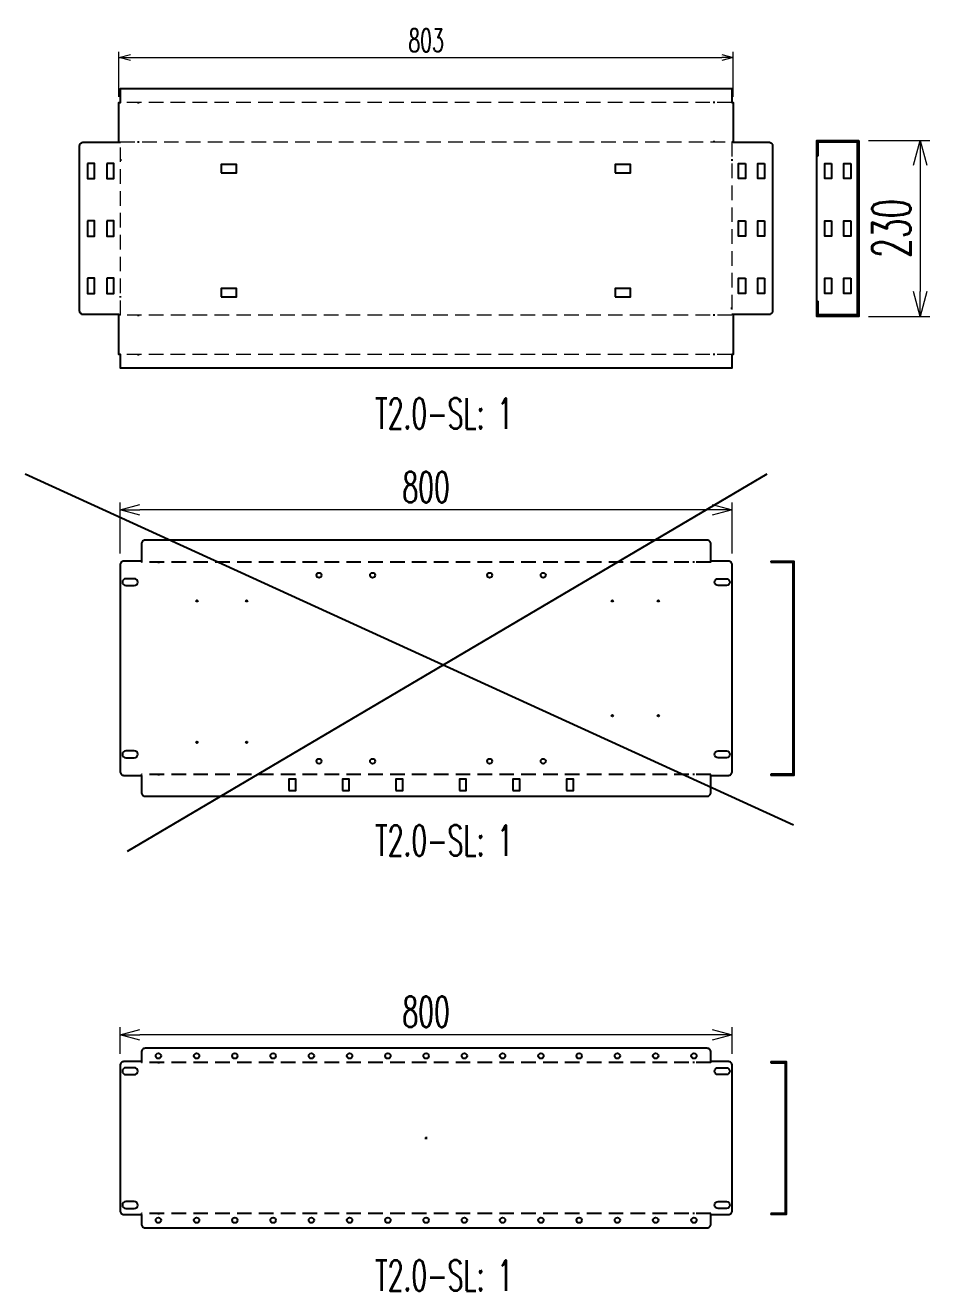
# Model space of a CAD drawing. Header units: millimetres. Extents: x 173893 to 258446, y -176540 to -123824.
# Drawn here: x 250471 to 251653, y -141117 to -139464 of the extents above; entities that cross this region are included whole.
import ezdxf
from ezdxf.enums import TextEntityAlignment as Align

# ---------------------------------------------------------------- set-up
doc = ezdxf.new("R2010")
doc.units = ezdxf.units.MM
doc.header["$LTSCALE"] = 3
doc.linetypes.add('HIDDEN', pattern=[9.525, 6.35, -3.175])
doc.layers.add('@.0.DM. NÉT CHÍNH', color=7, linetype='Continuous', lineweight=25)
doc.layers.add('@.DM. NÉT ĐỨT', color=8, linetype='HIDDEN', lineweight=9)
for name, color, linetype in [('@.DM. NÉT CHÍNH', 7, 'Continuous'), ('@.HIDDEN', 8, 'HIDDEN'), ('@.VISIBLE', 7, 'Continuous'), ('dim', 7, 'Continuous')]:
    doc.layers.add(name, color=color, linetype=linetype)
doc.styles.add('Ann_w01', font='romans.shx', dxfattribs={"width": 0.6, "bigfont": 'chineset.shx'})
doc.dimstyles.new('Dim 01_SC15', dxfattribs={"dimscale": 15, "dimtxt": 2, "dimasz": 1, "dimexe": 0.5, "dimexo": 0.5, "dimgap": 0.5, "dimtad": 1, "dimdec": 1, "dimzin": 12, "dimdsep": 46, "dimtxsty": 'Ann_w01', "dimblk": 'OPEN30', "dimcen": 1.5, "dimclrd": 6, "dimclre": 6, "dimclrt": 3, "dimazin": 3, "dimtm": 1e-09, "dimtfac": 1, "dimtdec": 1, "dimtix": 1, "dimtmove": 0, "dimatfit": 3, "dimldrblk": 'OPEN30', "dimfxl": 1, "dimtolj": 1, "dimlwd": 0, "dimlwe": 0, "dimarcsym": 0})
doc.dimstyles.new('Dim 01_SC20', dxfattribs={"dimscale": 20, "dimtxt": 2, "dimasz": 1.3, "dimexe": 0.5, "dimexo": 0.5, "dimgap": 0.5, "dimtad": 1, "dimdec": 1, "dimzin": 12, "dimdsep": 46, "dimtxsty": 'Ann_w01', "dimblk": 'OPEN30', "dimcen": 1.5, "dimclrd": 6, "dimclre": 6, "dimclrt": 3, "dimadec": 1, "dimazin": 3, "dimtm": 1e-09, "dimtfac": 1, "dimtdec": 1, "dimtix": 1, "dimtmove": 0, "dimatfit": 3, "dimldrblk": 'OPEN30', "dimfxl": 1, "dimtolj": 1, "dimlwd": 0, "dimlwe": 0, "dimarcsym": 0})
doc.dimstyles.new('Dim 01_SC25', dxfattribs={"dimscale": 25, "dimtxt": 2, "dimasz": 1.3, "dimexe": 0.5, "dimexo": 0.5, "dimgap": 0.5, "dimtad": 1, "dimdec": 1, "dimzin": 12, "dimdsep": 46, "dimtxsty": 'Ann_w01', "dimblk": 'OPEN30', "dimcen": 1.5, "dimclrd": 6, "dimclre": 6, "dimclrt": 3, "dimadec": 1, "dimazin": 3, "dimtm": 1e-09, "dimtfac": 1, "dimtdec": 1, "dimtix": 1, "dimtmove": 0, "dimatfit": 3, "dimldrblk": 'OPEN30', "dimfxl": 1, "dimtolj": 1, "dimlwd": 0, "dimlwe": 0, "dimarcsym": 0})

# ---------------------------------------------------------------- blocks, each defined once
blk = doc.blocks.new('_Open30')
at = {"color": 0, "linetype": 'ByBlock', "lineweight": -2}
for p, q in [((-1, 0.268), (0, 0)), ((0, 0), (-1, -0.268)), ((0, 0), (-1, 0))]:
    blk.add_line(p, q, dxfattribs=at)
blk = doc.blocks.new('*D558')
at = {"layer": 'Defpoints', "color": 0, "transparency": 16777216}
for p in [(251396.7, -139505.8), (250593.7, -139564.5), (251396.7, -139564.5)]:
    blk.add_point(p, dxfattribs=at)
at = {"layer": 'dim', "color": 6, "lineweight": 0, "transparency": 16777216}
for p, q in [((250593.7, -139557), (250593.7, -139498.3)), ((250608.7, -139505.8), (251381.7, -139505.8)), ((251396.7, -139557), (251396.7, -139498.3))]:
    blk.add_line(p, q, dxfattribs=at)
at = {"layer": 'dim', "color": 6, "lineweight": 0, "transparency": 16777216, "xscale": 15, "yscale": 15, "zscale": 15, "rotation": 180}
blk.add_blockref('_Open30', (250593.7, -139505.8), dxfattribs=at)
at = {"layer": 'dim', "color": 6, "lineweight": 0, "transparency": 16777216, "xscale": 15, "yscale": 15, "zscale": 15}
blk.add_blockref('_Open30', (251396.7, -139505.8), dxfattribs=at)
at = {"layer": 'dim', "color": 3, "transparency": 16777216, "insert": (250995.2, -139483.3), "char_height": 30, "attachment_point": 5, "style": 'Ann_w01'}
blk.add_mtext('\\A1;803', dxfattribs=at)
blk = doc.blocks.new('Oval 20x9')
at = {"layer": '@.VISIBLE', "color": 2}
blk.add_lwpolyline([(-5.5, -4.5), (5.5, -4.5, 0.414214), (10, 0), (10, 0, 0.414214), (5.5, 4.5), (-5.5, 4.5, 0.414214), (-10, 0), (-10, 0, 0.414214)], format="xyb", close=True, dxfattribs=at)
blk = doc.blocks.new('*D559')
at = {"layer": 'Defpoints', "color": 0, "transparency": 16777216}
for p in [(250595.2, -140097.1), (250595.2, -140163.9), (251395.2, -140163.9)]:
    blk.add_point(p, dxfattribs=at)
at = {"layer": 'dim', "color": 6, "lineweight": 0, "transparency": 16777216}
for p, q in [((250595.2, -140153.9), (250595.2, -140087.1)), ((251395.2, -140153.9), (251395.2, -140087.1)), ((251369.2, -140097.1), (250621.2, -140097.1))]:
    blk.add_line(p, q, dxfattribs=at)
at = {"layer": 'dim', "color": 6, "lineweight": 0, "transparency": 16777216, "xscale": 26, "yscale": 26, "zscale": 26, "rotation": 180}
blk.add_blockref('_Open30', (250595.2, -140097.1), dxfattribs=at)
at = {"layer": 'dim', "color": 6, "lineweight": 0, "transparency": 16777216, "xscale": 26, "yscale": 26, "zscale": 26}
blk.add_blockref('_Open30', (251395.2, -140097.1), dxfattribs=at)
at = {"layer": 'dim', "color": 3, "transparency": 16777216, "insert": (250995.2, -140067.1), "char_height": 40, "attachment_point": 5, "style": 'Ann_w01'}
blk.add_mtext('\\A1;800', dxfattribs=at)
blk = doc.blocks.new('*D568')
at = {"layer": 'Defpoints', "color": 0, "transparency": 16777216}
for p in [(250595.2, -140782.9), (250595.2, -140818), (251395.2, -140818)]:
    blk.add_point(p, dxfattribs=at)
at = {"layer": 'dim', "color": 6, "lineweight": 0, "transparency": 16777216}
for p, q in [((250595.2, -140808), (250595.2, -140772.9)), ((251369.2, -140782.9), (250621.2, -140782.9)), ((251395.2, -140808), (251395.2, -140772.9))]:
    blk.add_line(p, q, dxfattribs=at)
at = {"layer": 'dim', "color": 6, "lineweight": 0, "transparency": 16777216, "xscale": 26, "yscale": 26, "zscale": 26, "rotation": 180}
blk.add_blockref('_Open30', (250595.2, -140782.9), dxfattribs=at)
at = {"layer": 'dim', "color": 6, "lineweight": 0, "transparency": 16777216, "xscale": 26, "yscale": 26, "zscale": 26}
blk.add_blockref('_Open30', (251395.2, -140782.9), dxfattribs=at)
at = {"layer": 'dim', "color": 3, "transparency": 16777216, "insert": (250995.2, -140752.9), "char_height": 40, "attachment_point": 5, "style": 'Ann_w01'}
blk.add_mtext('\\A1;800', dxfattribs=at)
blk = doc.blocks.new('*D569')
at = {"layer": '@.DM. NÉT CHÍNH', "color": 6, "linetype": 'Continuous', "lineweight": 0, "transparency": 16777216}
for p, q in [((251573.2, -139614.1), (251653.4, -139614.1)), ((251640.9, -139646.6), (251640.9, -139811.6)), ((251573.2, -139844.1), (251653.4, -139844.1))]:
    blk.add_line(p, q, dxfattribs=at)
at = {"layer": 'Defpoints', "color": 0, "linetype": 'Continuous', "transparency": 16777216}
for p in [(251560.7, -139614.1), (251560.7, -139844.1), (251640.9, -139844.1)]:
    blk.add_point(p, dxfattribs=at)
at = {"layer": '@.DM. NÉT CHÍNH', "color": 6, "linetype": 'Continuous', "lineweight": 0, "transparency": 16777216, "xscale": 32.5, "yscale": 32.5, "zscale": 32.5}
for p, rotation in [((251640.9, -139614.1), 90), ((251640.9, -139844.1), 270)]:
    blk.add_blockref('_Open30', p, dxfattribs=dict(at, rotation=rotation))
at = {"layer": '@.DM. NÉT CHÍNH', "color": 3, "linetype": 'Continuous', "transparency": 16777216, "insert": (251603.4, -139729.1), "char_height": 50, "attachment_point": 5, "rotation": 90, "style": 'Ann_w01'}
blk.add_mtext('\\A1;230', dxfattribs=at)

msp = doc.modelspace()

# ---------------------------------------------------------------- linework, layer by layer
for points in [[(250552.82, -139644.07), (250552.82, -139664.07), (250561.82, -139664.07), (250561.82, -139644.07)], [(250577.82, -139644.07), (250577.82, -139664.07), (250586.82, -139664.07), (250586.82, -139644.07)], [(251412.6, -139644.07), (251412.6, -139664.07), (251403.6, -139664.07), (251403.6, -139644.07)], [(251437.6, -139644.07), (251437.6, -139664.07), (251428.6, -139664.07), (251428.6, -139644.07)], [(251525.22, -139644.07), (251525.22, -139664.07), (251516.22, -139664.07), (251516.22, -139644.07)], [(251550.22, -139644.07), (251550.22, -139664.07), (251541.22, -139664.07), (251541.22, -139644.07)], [(250552.82, -139719.07), (250552.82, -139739.07), (250561.82, -139739.07), (250561.82, -139719.07)], [(250577.82, -139719.07), (250577.82, -139739.07), (250586.82, -139739.07), (250586.82, -139719.07)], [(251412.6, -139719.07), (251412.6, -139739.07), (251403.6, -139739.07), (251403.6, -139719.07)], [(251437.6, -139719.07), (251437.6, -139739.07), (251428.6, -139739.07), (251428.6, -139719.07)], [(251525.22, -139719.07), (251525.22, -139739.07), (251516.22, -139739.07), (251516.22, -139719.07)], [(251550.22, -139719.07), (251550.22, -139739.07), (251541.22, -139739.07), (251541.22, -139719.07)], [(250552.82, -139794.07), (250552.82, -139814.07), (250561.82, -139814.07), (250561.82, -139794.07)], [(250577.82, -139794.07), (250577.82, -139814.07), (250586.82, -139814.07), (250586.82, -139794.07)], [(251412.6, -139794.07), (251412.6, -139814.07), (251403.6, -139814.07), (251403.6, -139794.07)], [(251437.6, -139794.07), (251437.6, -139814.07), (251428.6, -139814.07), (251428.6, -139794.07)], [(251525.22, -139794.07), (251525.22, -139814.07), (251516.22, -139814.07), (251516.22, -139794.07)], [(251550.22, -139794.07), (251550.22, -139814.07), (251541.22, -139814.07), (251541.22, -139794.07)]]:
    msp.add_lwpolyline(points, close=True)
at = {"color": 3}
for centre in [(250855.21, -140182.4), (250925.21, -140182.4), (251078.21, -140182.4), (251148.21, -140182.4), (250855.21, -140425.4), (250925.21, -140425.4), (251078.21, -140425.4), (251148.21, -140425.4)]:
    msp.add_circle(centre, 3.25, dxfattribs=at)
at = {"layer": '@.0.DM. NÉT CHÍNH', "color": 1}
for p, q in [((250618.03, -139564.47), (250620.03, -139564.47)), ((251372.39, -139564.47), (251370.39, -139564.47)), ((250618.03, -139615.87), (250620.03, -139615.87)), ((251372.39, -139615.87), (251370.39, -139615.87)), ((250595.52, -139638.63), (250595.52, -139640.63)), ((251394.9, -139638.63), (251394.9, -139640.63)), ((250595.52, -139819.51), (250595.52, -139817.51)), ((250618.03, -139842.27), (250620.03, -139842.27)), ((251372.39, -139842.27), (251370.39, -139842.27)), ((251394.9, -139834.51), (251394.9, -139832.51)), ((250618.03, -139893.67), (250620.03, -139893.67)), ((251372.39, -139893.67), (251370.39, -139893.67))]:
    msp.add_line(p, q, dxfattribs=at)
at = {"layer": '@.0.DM. NÉT CHÍNH'}
for p, q in [((251505.72, -139634.07), (251507.72, -139634.07)), ((251505.72, -139824.07), (251507.72, -139824.07))]:
    msp.add_line(p, q, dxfattribs=at)
msp.add_lwpolyline([(251443.1, -139841.77), (251396.7, -139841.77), (251396.7, -139893.67), (251394.7, -139893.67), (251394.7, -139911.87), (250595.72, -139911.87), (250595.72, -139893.67), (250593.72, -139893.67), (250593.72, -139841.77), (250547.32, -139841.77, -0.4142136), (250542.32, -139836.77), (250542.32, -139621.37, -0.4142136), (250547.32, -139616.37), (250593.72, -139616.37), (250593.72, -139564.47), (250595.72, -139564.47), (250595.72, -139546.27), (251394.7, -139546.27), (251394.7, -139564.47), (251396.7, -139564.47), (251396.7, -139616.37), (251443.1, -139616.37, -0.4142136), (251448.1, -139621.37), (251448.1, -139836.77, -0.4142136)], format="xyb", close=True, dxfattribs=at)
msp.add_lwpolyline([(251560.72, -139614.07), (251560.72, -139844.07), (251505.72, -139844.07), (251505.72, -139614.07)], close=True, dxfattribs=at)
msp.add_lwpolyline([(251507.72, -139634.07), (251507.72, -139616.07), (251558.72, -139616.07), (251558.72, -139842.07), (251507.72, -139842.07), (251507.72, -139824.07)], dxfattribs=at)
at = {"layer": '@.DM. NÉT CHÍNH'}
for p, q in [((250593.72, -139616.37), (250595.52, -139616.37)), ((251396.7, -139616.37), (251394.9, -139616.37)), ((250593.72, -139841.77), (250595.52, -139841.77)), ((251396.7, -139841.77), (251394.9, -139841.77))]:
    msp.add_line(p, q, dxfattribs=at)
at = {"layer": '@.DM. NÉT CHÍNH', "linetype": 'Continuous'}
for p, q in [((250471.32, -140049.81), (251475.27, -140508.7)), ((250604.95, -140542.95), (251441, -140049.81))]:
    msp.add_line(p, q, dxfattribs=at)
for points in [[(250727.2, -139656.57), (250747.2, -139656.57), (250747.2, -139645.57), (250727.2, -139645.57)], [(251242.2, -139656.57), (251262.2, -139656.57), (251262.2, -139645.57), (251242.2, -139645.57)], [(250727.2, -139818.57), (250747.2, -139818.57), (250747.2, -139807.57), (250727.2, -139807.57)], [(251242.2, -139818.57), (251262.2, -139818.57), (251262.2, -139807.57), (251242.2, -139807.57)], [(250815.71, -140463.8), (250824.71, -140463.8), (250824.71, -140448.8), (250815.71, -140448.8)], [(250885.71, -140463.8), (250894.71, -140463.8), (250894.71, -140448.8), (250885.71, -140448.8)], [(250955.71, -140463.8), (250964.71, -140463.8), (250964.71, -140448.8), (250955.71, -140448.8)], [(251038.71, -140463.8), (251047.71, -140463.8), (251047.71, -140448.8), (251038.71, -140448.8)], [(251108.71, -140463.8), (251117.71, -140463.8), (251117.71, -140448.8), (251108.71, -140448.8)], [(251178.71, -140463.8), (251187.71, -140463.8), (251187.71, -140448.8), (251178.71, -140448.8)]]:
    msp.add_lwpolyline(points, close=True, dxfattribs=at)
for centre in [(250695.71, -140215.89), (250760.71, -140215.89), (251238.71, -140215.89), (251298.71, -140215.89), (251238.71, -140365.89), (251298.71, -140365.89), (250695.71, -140400.89), (250760.71, -140400.89)]:
    msp.add_circle(centre, 1, dxfattribs=at)
at = {"layer": '@.DM. NÉT ĐỨT', "linetype": 'HIDDEN'}
for p, q in [((251394.7, -139564.47), (250595.72, -139564.47)), ((251394.7, -139893.67), (250595.72, -139893.67))]:
    msp.add_line(p, q, dxfattribs=at)
msp.add_lwpolyline([(251394.9, -139842.27), (250595.52, -139842.27), (250595.52, -139615.87), (251394.9, -139615.87)], close=True, dxfattribs=at)
at = {"layer": '@.HIDDEN', "linetype": 'HIDDEN'}
for p, q in [((250993.71, -140918.02), (250996.71, -140918.02)), ((250995.21, -140916.52), (250995.21, -140919.52))]:
    msp.add_line(p, q, dxfattribs=at)
for points in [[(251367.21, -140165.2), (250623.21, -140165.2)], [(251367.21, -140442.6), (250623.21, -140442.6)], [(251367.21, -140819.32), (250623.21, -140819.32)], [(251367.21, -141016.72), (250623.21, -141016.72)]]:
    msp.add_lwpolyline(points, dxfattribs=at)
at = {"layer": '@.VISIBLE'}
for p, q in [((250623.21, -140163.9), (250623.21, -140165.2)), ((251367.21, -140163.9), (251367.21, -140165.2)), ((251445.93, -140163.9), (251445.93, -140165.4)), ((251475.93, -140191.4), (251474.43, -140191.4)), ((251475.93, -140416.4), (251474.43, -140416.4)), ((250623.21, -140443.9), (250623.21, -140442.6)), ((251367.21, -140443.9), (251367.21, -140442.6)), ((251445.93, -140442.4), (251445.93, -140443.9)), ((250623.21, -140818.02), (250623.21, -140819.32)), ((251367.21, -140818.02), (251367.21, -140819.32)), ((251445.93, -140818.02), (251445.93, -140819.52)), ((251465.93, -140830.52), (251464.43, -140830.52)), ((250623.21, -141018.02), (250623.21, -141016.72)), ((251367.21, -141018.02), (251367.21, -141016.72)), ((251445.93, -141016.52), (251445.93, -141018.02)), ((251465.93, -141005.52), (251464.43, -141005.52))]:
    msp.add_line(p, q, dxfattribs=at)
at = {"layer": '@.VISIBLE', "color": 1}
for p, q in [((250644.58, -140165.2), (250646.58, -140165.2)), ((251345.84, -140165.2), (251343.84, -140165.2)), ((250644.58, -140442.6), (250646.58, -140442.6)), ((251345.84, -140442.6), (251343.84, -140442.6)), ((250644.58, -140819.32), (250646.58, -140819.32)), ((251345.84, -140819.32), (251343.84, -140819.32)), ((250644.58, -141016.72), (250646.58, -141016.72)), ((251345.84, -141016.72), (251343.84, -141016.72))]:
    msp.add_line(p, q, dxfattribs=at)
at = {"layer": '@.VISIBLE'}
for points in [[(251367.21, -140163.9), (251367.21, -140141.5, 0.4142136), (251362.21, -140136.5), (250628.21, -140136.5, 0.4142136), (250623.21, -140141.5), (250623.21, -140163.9)], [(250623.21, -140163.9), (250600.21, -140163.9, 0.4142136), (250595.21, -140168.9), (250595.21, -140438.9, 0.4142136), (250600.21, -140443.9), (250623.21, -140443.9)], [(251367.21, -140443.9), (251390.21, -140443.9, 0.4142136), (251395.21, -140438.9), (251395.21, -140168.9, 0.4142136), (251390.21, -140163.9), (251367.21, -140163.9)], [(250623.21, -140443.9), (250623.21, -140466.3, 0.4142136), (250628.21, -140471.3), (251362.21, -140471.3, 0.4142136), (251367.21, -140466.3), (251367.21, -140443.9)], [(251367.21, -140818.02), (251367.21, -140805.62, 0.4142136), (251362.21, -140800.62), (250628.21, -140800.62, 0.4142136), (250623.21, -140805.62), (250623.21, -140818.02)], [(250623.21, -140818.02), (250600.21, -140818.02, 0.4142136), (250595.21, -140823.02), (250595.21, -141013.02, 0.4142136), (250600.21, -141018.02), (250623.21, -141018.02)], [(251367.21, -141018.02), (251390.21, -141018.02, 0.4142136), (251395.21, -141013.02), (251395.21, -140823.02, 0.4142136), (251390.21, -140818.02), (251367.21, -140818.02)], [(250623.21, -141018.02), (250623.21, -141030.42, 0.4142136), (250628.21, -141035.42), (251362.21, -141035.42, 0.4142136), (251367.21, -141030.42), (251367.21, -141018.02)]]:
    msp.add_lwpolyline(points, format="xyb", dxfattribs=at)
for points in [[(251445.93, -140163.9), (251475.93, -140163.9), (251475.93, -140443.9), (251445.93, -140443.9)], [(251445.93, -140165.4), (251474.43, -140165.4), (251474.43, -140442.4), (251445.93, -140442.4)], [(251445.93, -140818.02), (251465.93, -140818.02), (251465.93, -141018.02), (251445.93, -141018.02)], [(251445.93, -140819.52), (251464.43, -140819.52), (251464.43, -141016.52), (251445.93, -141016.52)]]:
    msp.add_lwpolyline(points, dxfattribs=at)
for centre in [(250645.21, -140810.62), (250695.21, -140810.62), (250745.21, -140810.62), (250795.21, -140810.62), (250845.21, -140810.62), (250895.21, -140810.62), (250945.21, -140810.62), (250995.21, -140810.62), (251045.21, -140810.62), (251095.21, -140810.62), (251145.21, -140810.62), (251195.21, -140810.62), (251245.21, -140810.62), (251295.21, -140810.62), (251345.21, -140810.62), (250645.21, -141025.42), (250695.21, -141025.42), (250745.21, -141025.42), (250795.21, -141025.42), (250845.21, -141025.42), (250895.21, -141025.42), (250945.21, -141025.42), (250995.21, -141025.42), (251045.21, -141025.42), (251095.21, -141025.42), (251145.21, -141025.42), (251195.21, -141025.42), (251245.21, -141025.42), (251295.21, -141025.42), (251345.21, -141025.42)]:
    msp.add_circle(centre, 3.5, dxfattribs=at)

# ---------------------------------------------------------------- block references
for p in [(250608.21, -140191.4), (250608.21, -140416.4), (250608.21, -140830.52), (250608.21, -141005.52)]:
    msp.add_blockref('Oval 20x9', p, dxfattribs=at)
at = {"layer": '@.VISIBLE', "xscale": -1}
for p in [(251382.21, -140191.4), (251382.21, -140416.4), (251382.21, -140830.52), (251382.21, -141005.52)]:
    msp.add_blockref('Oval 20x9', p, dxfattribs=at)

# ---------------------------------------------------------------- texts
at = {"layer": '@.VISIBLE', "color": 1, "style": 'Ann_w01', "width": 0.6}
for p in [(251018.6, -139970.89), (251018.6, -140528.91), (251018.6, -141097.44)]:
    msp.add_text('T2.0-SL: 1', height=40, dxfattribs=at).set_placement(p, align=Align.MIDDLE_CENTER)

# ---------------------------------------------------------------- dimensions: what is measured, and where the dimension line sits
at = {"layer": '@.DM. NÉT CHÍNH', "linetype": 'Continuous'}
dim = msp.add_linear_dim(base=(251640.88, -139844.07), p1=(251560.72, -139614.07), p2=(251560.72, -139844.07), angle=90, dimstyle='Dim 01_SC25', dxfattribs=at)
dim.commit()
dim.dimension.update_dxf_attribs({"geometry": '*D569', "text_midpoint": (251603.38, -139729.07)})
at = {"layer": 'dim'}
for base, p1, p2, dimstyle, picture, middle in [((251396.7, -139505.83), (250593.72, -139564.47), (251396.7, -139564.47), 'Dim 01_SC15', '*D558', (250995.21, -139483.33)), ((250595.21, -140097.07), (251395.21, -140163.9), (250595.21, -140163.9), 'Dim 01_SC20', '*D559', (250995.21, -140067.07)), ((250595.21, -140782.85), (251395.21, -140818.02), (250595.21, -140818.02), 'Dim 01_SC20', '*D568', (250995.21, -140752.85))]:
    dim = msp.add_linear_dim(base=base, p1=p1, p2=p2, dimstyle=dimstyle, dxfattribs=at)
    dim.commit()
    dim.dimension.update_dxf_attribs({"geometry": picture, "text_midpoint": middle})

doc.saveas('drawing.dxf')
